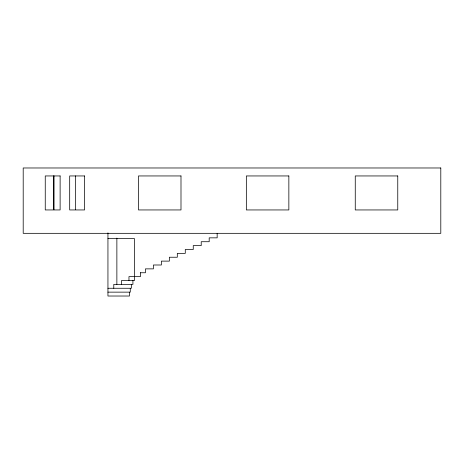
<?xml version="1.0" encoding="UTF-8"?>
<svg xmlns="http://www.w3.org/2000/svg" width="464" height="464" viewBox="0 0 464 464"><rect width="100%" height="100%" fill="white"/><g stroke="black" fill="none" stroke-linecap="round" stroke-linejoin="round"><path stroke-width="0.7" d="M107.944 238.641L134.502 238.641L134.502 280.505L121.527 280.505L121.527 284.386M140.366 272.751L145.435 272.751L145.435 268.871L153.404 268.871L153.404 264.996L161.373 264.996L161.373 261.116L169.343 261.116L169.343 257.236L177.312 257.236L177.312 253.356L185.281 253.356L185.281 249.481L193.256 249.481L193.256 245.601L201.225 245.601L201.219 241.721L209.194 241.721L209.189 237.846L217.164 237.846L217.158 233.328M107.944 288.266L131.358 288.266L131.358 284.386M107.944 292.14L130.285 292.14L130.285 288.266M140.418 272.751L140.418 276.631L128.969 276.631L128.969 280.505M132.919 280.505L132.919 284.386L113.784 284.386L113.784 288.266M129.45 292.14L129.45 296.02L107.944 296.02L107.944 232.87M116.87 238.113L116.87 284.386M75.533 175.879L75.533 209.629M54.015 175.879L54.015 209.629M53.685 175.879L53.685 209.629M440.8 167.98L23.2 167.98L23.2 233.328L440.8 233.328L440.8 167.98M60.123 175.949L45.252 175.949L45.252 209.948L60.123 209.948L60.123 175.949M84.564 175.949L69.687 175.949L69.687 209.948L84.564 209.948L84.564 175.949M180.995 175.949L138.492 175.949L138.492 209.948L180.995 209.948L180.995 175.949M288.852 175.949L246.343 175.949L246.343 209.948L288.852 209.948L288.852 175.949M397.764 175.949L355.262 175.949L355.262 209.948L397.764 209.948L397.764 175.949"/></g></svg>
